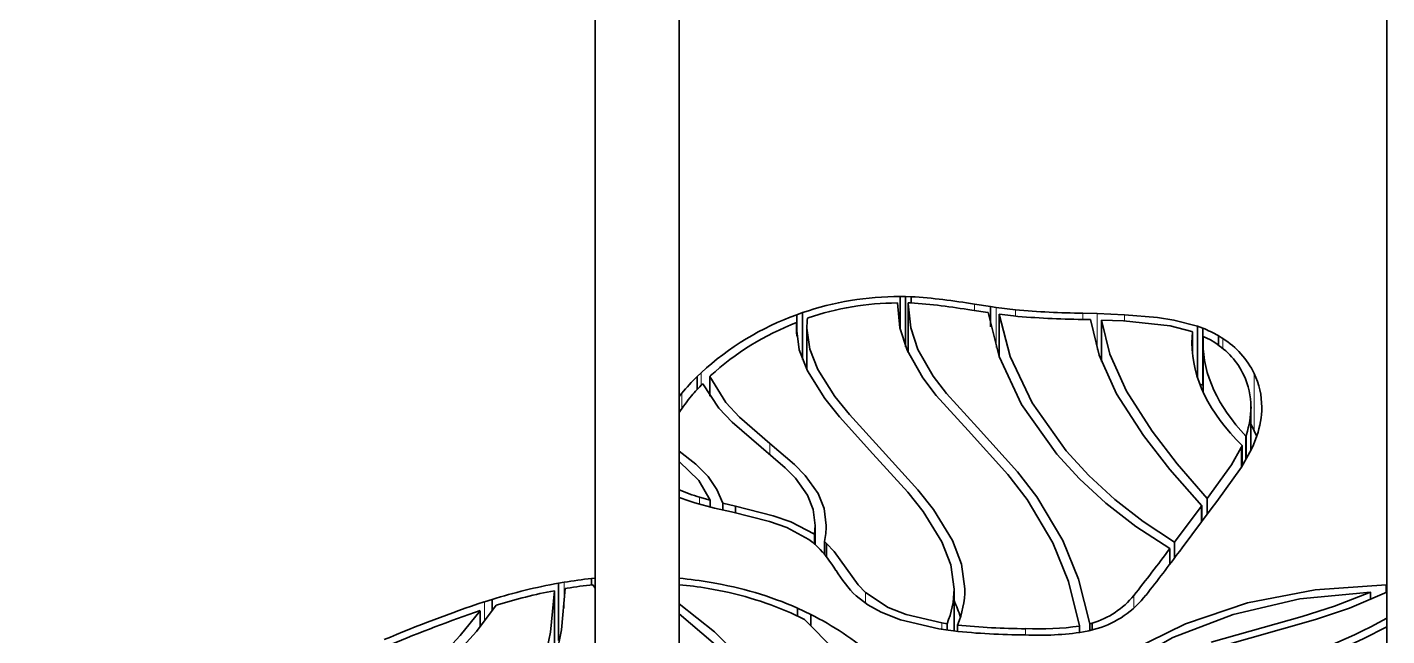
# Model space of a CAD drawing. Extents: x 384 to 891, y 188 to 696.
# Drawn here: x 769.39 to 779.11, y 654.96 to 659.31 of the extents above; entities that cross this region are included whole.
import ezdxf

# ---------------------------------------------------------------- set-up
doc = ezdxf.new("R2010")
doc.units = 0

msp = doc.modelspace()

# ---------------------------------------------------------------- linework, layer by layer
at = {"color": 7, "lineweight": 35}
for p, q in [((773.4549, 644.7196), (773.4549, 687.627)), ((774.0549, 643.6097), (774.0549, 687.5157)), ((779.1121, 684.3608), (779.1121, 641.4606))]:
    msp.add_line(p, q, dxfattribs=at)
at = {"color": 7, "lineweight": 35, "ltscale": 0.000962928}
msp.add_line((775.6727, 657.3871), (775.6342, 657.3876), dxfattribs=at)
at = {"color": 7, "lineweight": 35, "ltscale": 0.005893}
msp.add_line((775.6342, 657.3876), (775.6342, 657.1519), dxfattribs=at)
at = {"color": 7, "lineweight": 35, "ltscale": 0.001023}
msp.add_line((775.7136, 657.3859), (775.6727, 657.3871), dxfattribs=at)
at = {"color": 7, "lineweight": 35, "ltscale": 0.008966}
msp.add_line((775.6727, 657.3871), (775.6727, 657.0284), dxfattribs=at)
at = {"color": 7, "lineweight": 35, "ltscale": 0.001117}
msp.add_line((775.7136, 657.3859), (775.7136, 657.3412), dxfattribs=at)
at = {"color": 7, "lineweight": 35, "ltscale": 0.000212097}
msp.add_line((775.6139, 657.3416), (775.6139, 657.3331), dxfattribs=at)
at = {"color": 7, "lineweight": 35, "ltscale": 0.000433522}
msp.add_line((775.691, 657.342), (775.7084, 657.3416), dxfattribs=at)
at = {"color": 7, "lineweight": 35, "ltscale": 0.000164802}
msp.add_line((775.691, 657.3354), (775.691, 657.342), dxfattribs=at)
at = {"color": 7, "lineweight": 35, "ltscale": 0.008746}
msp.add_line((775.691, 657.3354), (775.691, 656.9856), dxfattribs=at)
at = {"color": 7, "lineweight": 35, "ltscale": 0.002945}
msp.add_line((776.1453, 657.2903), (776.2617, 657.2726), dxfattribs=at)
at = {"color": 7, "lineweight": 35, "ltscale": 0.002914}
msp.add_line((776.2804, 657.3157), (776.1652, 657.3333), dxfattribs=at)
at = {"color": 7, "lineweight": 13, "ltscale": 0.001151}
msp.add_line((776.1652, 657.3333), (776.1652, 657.2872), dxfattribs=at)
at = {"color": 7, "lineweight": 35, "ltscale": 0.000979705}
msp.add_line((776.3192, 657.3103), (776.2804, 657.3157), dxfattribs=at)
at = {"color": 7, "lineweight": 35, "ltscale": 0.003601}
msp.add_line((776.2804, 657.3157), (776.2804, 657.1716), dxfattribs=at)
at = {"color": 7, "lineweight": 35, "ltscale": 0.00348}
msp.add_line((776.4573, 657.293), (776.3192, 657.3103), dxfattribs=at)
at = {"color": 7, "lineweight": 13, "ltscale": 0.007141}
msp.add_line((776.3192, 657.3103), (776.3192, 657.0247), dxfattribs=at)
at = {"color": 7, "lineweight": 13, "ltscale": 0.001128}
msp.add_line((776.4573, 657.293), (776.4573, 657.2479), dxfattribs=at)
at = {"color": 7, "lineweight": 35, "ltscale": 0.001037}
msp.add_line((774.8939, 657.202), (774.8923, 657.1605), dxfattribs=at)
at = {"color": 7, "lineweight": 35, "ltscale": 0.002026}
msp.add_line((774.8939, 657.202), (774.8939, 657.1209), dxfattribs=at)
at = {"color": 7, "lineweight": 35, "ltscale": 0.001064}
msp.add_line((774.9354, 657.2725), (774.8954, 657.2581), dxfattribs=at)
at = {"color": 7, "lineweight": 35, "ltscale": 0.003854}
msp.add_line((774.8954, 657.2581), (774.8954, 657.1039), dxfattribs=at)
at = {"color": 7, "lineweight": 35, "ltscale": 0.008353}
msp.add_line((774.9354, 657.2725), (774.9354, 656.9384), dxfattribs=at)
at = {"color": 7, "lineweight": 35, "ltscale": 9.26901e-05}
msp.add_line((774.9719, 657.2333), (774.9754, 657.2346), dxfattribs=at)
at = {"color": 7, "lineweight": 35, "ltscale": 2.61188e-05}
msp.add_line((776.2617, 657.2726), (776.2628, 657.2725), dxfattribs=at)
at = {"color": 7, "lineweight": 35, "ltscale": 0.002558}
msp.add_line((776.3422, 657.2619), (776.4437, 657.2491), dxfattribs=at)
at = {"color": 7, "lineweight": 35, "ltscale": 0.007637}
msp.add_line((776.3422, 657.2619), (776.3422, 656.9564), dxfattribs=at)
at = {"color": 7, "lineweight": 35, "ltscale": 0.00145}
msp.add_line((776.9374, 657.2239), (776.9954, 657.2224), dxfattribs=at)
at = {"color": 7, "lineweight": 35, "ltscale": 0.002552}
msp.add_line((777.0427, 657.2656), (776.9407, 657.2682), dxfattribs=at)
at = {"color": 7, "lineweight": 13, "ltscale": 0.001112}
for p, q in [((776.9407, 657.2682), (776.9407, 657.2238)), ((777.2385, 657.2579), (777.2385, 657.2134))]:
    msp.add_line(p, q, dxfattribs=at)
at = {"color": 7, "lineweight": 35, "ltscale": 0.004897}
msp.add_line((777.2385, 657.2579), (777.0427, 657.2656), dxfattribs=at)
at = {"color": 7, "lineweight": 13, "ltscale": 0.006424}
msp.add_line((777.0427, 657.2656), (777.0427, 657.0086), dxfattribs=at)
at = {"color": 7, "lineweight": 35, "ltscale": 0.003956}
msp.add_line((777.073, 657.2198), (777.2311, 657.2137), dxfattribs=at)
at = {"color": 7, "lineweight": 35, "ltscale": 0.007425}
msp.add_line((777.073, 657.2198), (777.073, 656.9229), dxfattribs=at)
at = {"color": 7, "lineweight": 35, "ltscale": 0.00739}
msp.add_line((774.9669, 657.1615), (774.9669, 656.8659), dxfattribs=at)
at = {"color": 7, "lineweight": 35, "ltscale": 0.000129843}
msp.add_line((777.7184, 657.1378), (777.7233, 657.136), dxfattribs=at)
at = {"color": 7, "lineweight": 35, "ltscale": 0.001983}
msp.add_line((777.7233, 657.136), (777.7193, 657.0568), dxfattribs=at)
at = {"color": 7, "lineweight": 35, "ltscale": 0.003955}
msp.add_line((777.7233, 657.136), (777.7233, 656.9778), dxfattribs=at)
at = {"color": 7, "lineweight": 35, "ltscale": 0.001004}
msp.add_line((777.7966, 657.1616), (777.7589, 657.1755), dxfattribs=at)
at = {"color": 7, "lineweight": 35, "ltscale": 0.00919}
msp.add_line((777.7589, 657.1755), (777.7589, 656.8079), dxfattribs=at)
at = {"color": 7, "lineweight": 35, "ltscale": 0.010207}
msp.add_line((777.7966, 657.1616), (777.7966, 656.7533), dxfattribs=at)
at = {"color": 7, "lineweight": 35, "ltscale": 0.001107}
msp.add_line((777.7993, 657.0579), (777.8006, 657.1021), dxfattribs=at)
at = {"color": 7, "lineweight": 35, "ltscale": 0.001412}
msp.add_line((777.8006, 657.1021), (777.8515, 657.0776), dxfattribs=at)
at = {"color": 7, "lineweight": 35, "ltscale": 5.50163e-05}
msp.add_line((777.908, 657.1077), (777.9062, 657.1089), dxfattribs=at)
at = {"color": 7, "lineweight": 13, "ltscale": 0.001665}
msp.add_line((777.9062, 657.1089), (777.9062, 657.0424), dxfattribs=at)
at = {"color": 7, "lineweight": 35, "ltscale": 0.000940558}
msp.add_line((777.9401, 657.088), (777.908, 657.1077), dxfattribs=at)
at = {"color": 7, "lineweight": 35, "ltscale": 0.001666}
msp.add_line((777.908, 657.1077), (777.908, 657.0411), dxfattribs=at)
at = {"color": 7, "lineweight": 35, "ltscale": 0.008836}
msp.add_line((777.7993, 657.0579), (777.7993, 656.7044), dxfattribs=at)
at = {"color": 7, "lineweight": 35, "ltscale": 0.000898976}
msp.add_line((777.8515, 657.0776), (777.8821, 657.0587), dxfattribs=at)
at = {"color": 7, "lineweight": 13, "ltscale": 0.001791}
msp.add_line((777.9401, 657.088), (777.9401, 657.0164), dxfattribs=at)
at = {"color": 7, "lineweight": 35, "ltscale": 0.000990769}
msp.add_line((774.2117, 656.8434), (774.183, 656.816), dxfattribs=at)
at = {"color": 7, "lineweight": 35, "ltscale": 0.002316}
msp.add_line((774.183, 656.816), (774.183, 656.7234), dxfattribs=at)
at = {"color": 7, "lineweight": 13, "ltscale": 0.002243}
msp.add_line((774.2117, 656.8434), (774.2117, 656.7537), dxfattribs=at)
at = {"color": 7, "lineweight": 35, "ltscale": 0.000106866}
msp.add_line((774.2744, 656.8171), (774.2775, 656.8201), dxfattribs=at)
at = {"color": 7, "lineweight": 35, "ltscale": 0.003516}
msp.add_line((774.2744, 656.8171), (774.2744, 656.6765), dxfattribs=at)
at = {"color": 7, "lineweight": 13, "ltscale": 0.010207}
msp.add_line((778.1644, 656.8375), (778.1644, 656.4293), dxfattribs=at)
at = {"color": 7, "lineweight": 35, "ltscale": 0.000564884}
msp.add_line((777.7966, 656.7533), (777.7754, 656.7612), dxfattribs=at)
at = {"color": 7, "lineweight": 35, "ltscale": 0.000735879}
msp.add_line((774.0733, 656.6971), (774.0549, 656.6742), dxfattribs=at)
at = {"color": 7, "lineweight": 13, "ltscale": 0.002792}
msp.add_line((774.0733, 656.6971), (774.0733, 656.5854), dxfattribs=at)
at = {"color": 7, "lineweight": 35, "ltscale": 0.007707}
msp.add_line((778.1414, 656.5986), (778.1414, 656.2903), dxfattribs=at)
at = {"color": 7, "lineweight": 35, "ltscale": 0.001229}
msp.add_line((778.1644, 656.4293), (778.1415, 656.4727), dxfattribs=at)
at = {"color": 7, "lineweight": 35, "ltscale": 0.001147}
for p, q in [((778.1824, 656.387), (778.1644, 656.4293)), ((775.969, 655.05), (775.969, 655.0041)), ((776.9165, 655.0341), (776.9165, 654.9882))]:
    msp.add_line(p, q, dxfattribs=at)
at = {"color": 7, "lineweight": 13, "ltscale": 0.001918}
msp.add_line((774.7025, 656.3367), (774.7025, 656.2599), dxfattribs=at)
at = {"color": 7, "lineweight": 35, "ltscale": 0.000403332}
msp.add_line((778.0776, 656.3231), (778.0706, 656.3085), dxfattribs=at)
at = {"color": 7, "lineweight": 35, "ltscale": 0.003694}
msp.add_line((778.0776, 656.3231), (778.0776, 656.1753), dxfattribs=at)
at = {"color": 7, "lineweight": 35, "ltscale": 0.000266994}
msp.add_line((778.1084, 656.4009), (778.1047, 656.3909), dxfattribs=at)
at = {"color": 7, "lineweight": 35, "ltscale": 0.004265}
msp.add_line((778.1047, 656.3909), (778.1047, 656.2203), dxfattribs=at)
at = {"color": 7, "lineweight": 13, "ltscale": 0.004352}
msp.add_line((778.1084, 656.4009), (778.1084, 656.2269), dxfattribs=at)
at = {"color": 7, "lineweight": 35, "ltscale": 0.000842154}
msp.add_line((778.1448, 656.2968), (778.1594, 656.3271), dxfattribs=at)
at = {"color": 7, "lineweight": 35, "ltscale": 0.001753}
msp.add_line((778.1594, 656.3271), (778.184, 656.3928), dxfattribs=at)
at = {"color": 7, "lineweight": 13, "ltscale": 0.00361}
msp.add_line((778.0706, 656.3085), (778.0706, 656.1641), dxfattribs=at)
at = {"color": 7, "lineweight": 35, "ltscale": 0.001978}
msp.add_line((774.2772, 655.9337), (774.2006, 655.9537), dxfattribs=at)
at = {"color": 7, "lineweight": 13, "ltscale": 0.001237}
msp.add_line((774.2006, 655.9537), (774.2006, 655.9042), dxfattribs=at)
at = {"color": 7, "lineweight": 35, "ltscale": 0.001237}
msp.add_line((774.2772, 655.9337), (774.2772, 655.8842), dxfattribs=at)
at = {"color": 7, "lineweight": 35, "ltscale": 0.002779}
msp.add_line((777.8293, 655.9446), (777.8293, 655.8334), dxfattribs=at)
at = {"color": 7, "lineweight": 35, "ltscale": 0.001682}
msp.add_line((777.8568, 655.8697), (777.8972, 655.9235), dxfattribs=at)
at = {"color": 7, "lineweight": 35, "ltscale": 0.003668}
msp.add_line((774.1659, 655.914), (774.3078, 655.8767), dxfattribs=at)
at = {"color": 7, "lineweight": 35, "ltscale": 0.00311}
msp.add_line((774.3078, 655.8767), (774.429, 655.8484), dxfattribs=at)
at = {"color": 7, "lineweight": 35, "ltscale": 0.002348}
msp.add_line((774.4575, 655.8897), (774.366, 655.9111), dxfattribs=at)
at = {"color": 7, "lineweight": 35, "ltscale": 0.001201}
msp.add_line((774.366, 655.9111), (774.366, 655.8631), dxfattribs=at)
at = {"color": 7, "lineweight": 35, "ltscale": 0.001195}
msp.add_line((774.4575, 655.8897), (774.4575, 655.8419), dxfattribs=at)
at = {"color": 7, "lineweight": 35, "ltscale": 0.007972}
msp.add_line((777.7862, 655.8875), (777.595, 655.6323), dxfattribs=at)
at = {"color": 7, "lineweight": 35, "ltscale": 0.008691}
msp.add_line((777.6484, 655.5914), (777.8568, 655.8697), dxfattribs=at)
at = {"color": 7, "lineweight": 35, "ltscale": 0.000142529}
msp.add_line((777.7897, 655.892), (777.7862, 655.8875), dxfattribs=at)
at = {"color": 7, "lineweight": 13, "ltscale": 0.002783}
msp.add_line((777.7862, 655.8875), (777.7862, 655.7762), dxfattribs=at)
at = {"color": 7, "lineweight": 35, "ltscale": 0.002782}
msp.add_line((777.7897, 655.892), (777.7897, 655.7808), dxfattribs=at)
at = {"color": 7, "lineweight": 35, "ltscale": 0.00153}
msp.add_line((775.0266, 655.7515), (775.0229, 655.6904), dxfattribs=at)
at = {"color": 7, "lineweight": 35, "ltscale": 0.003416}
msp.add_line((775.0266, 655.7515), (775.0266, 655.6149), dxfattribs=at)
at = {"color": 7, "lineweight": 35, "ltscale": 0.000906822}
msp.add_line((774.9822, 655.6514), (775.0108, 655.6292), dxfattribs=at)
at = {"color": 7, "lineweight": 35, "ltscale": 0.001808}
msp.add_line((775.0229, 655.6904), (775.0229, 655.6181), dxfattribs=at)
at = {"color": 7, "lineweight": 35, "ltscale": 0.000508795}
msp.add_line((775.1086, 655.6232), (775.0936, 655.6368), dxfattribs=at)
at = {"color": 7, "lineweight": 35, "ltscale": 0.002304}
msp.add_line((775.0936, 655.6368), (775.0936, 655.5447), dxfattribs=at)
at = {"color": 7, "lineweight": 35, "ltscale": 0.002797}
msp.add_line((777.595, 655.6323), (777.595, 655.5204), dxfattribs=at)
at = {"color": 7, "lineweight": 35, "ltscale": 0.001094}
msp.add_line((775.0108, 655.6292), (775.0432, 655.5997), dxfattribs=at)
at = {"color": 7, "lineweight": 35, "ltscale": 0.002435}
msp.add_line((775.1086, 655.6232), (775.1086, 655.5258), dxfattribs=at)
at = {"color": 7, "lineweight": 35, "ltscale": 0.002792}
msp.add_line((777.5613, 655.5872), (777.5613, 655.4755), dxfattribs=at)
at = {"color": 7, "lineweight": 35, "ltscale": 0.000686344}
msp.add_line((777.6319, 655.5695), (777.6484, 655.5914), dxfattribs=at)
at = {"color": 7, "lineweight": 35, "ltscale": 0.000993633}
msp.add_line((773.2315, 655.3462), (773.1923, 655.3395), dxfattribs=at)
at = {"color": 7, "lineweight": 13, "ltscale": 0.004607}
msp.add_line((773.2315, 655.3462), (773.2315, 655.1619), dxfattribs=at)
at = {"color": 7, "lineweight": 35, "ltscale": 0.000675957}
msp.add_line((773.4549, 655.3755), (773.428, 655.373), dxfattribs=at)
at = {"color": 7, "lineweight": 35, "ltscale": 0.001132}
msp.add_line((773.428, 655.373), (773.428, 655.3277), dxfattribs=at)
at = {"color": 7, "lineweight": 35, "ltscale": 0.010205}
for p, q in [((773.1624, 655.2859), (773.1624, 654.8777)), ((773.1923, 655.3395), (773.1923, 654.9313))]:
    msp.add_line(p, q, dxfattribs=at)
at = {"color": 7, "lineweight": 35, "ltscale": 0.000331126}
msp.add_line((773.2402, 655.3013), (773.2532, 655.3035), dxfattribs=at)
at = {"color": 7, "lineweight": 35, "ltscale": 0.000771968}
msp.add_line((773.438, 655.3288), (773.4549, 655.3029), dxfattribs=at)
at = {"color": 7, "lineweight": 13, "ltscale": 0.001907}
msp.add_line((775.3851, 655.272), (775.3851, 655.1957), dxfattribs=at)
at = {"color": 7, "lineweight": 35, "ltscale": 0.007494}
msp.add_line((776.019, 655.2977), (776.019, 654.9979), dxfattribs=at)
at = {"color": 7, "lineweight": 13, "ltscale": 0.002248}
msp.add_line((777.3035, 655.2515), (777.3035, 655.1616), dxfattribs=at)
at = {"color": 7, "lineweight": 35, "ltscale": 0.001404}
msp.add_line((778.9963, 655.2761), (778.9963, 655.2199), dxfattribs=at)
at = {"color": 7, "lineweight": 35, "ltscale": 0.001357}
msp.add_line((779.1075, 655.3269), (779.1075, 655.2726), dxfattribs=at)
at = {"color": 7, "lineweight": 35, "ltscale": 0.001481}
msp.add_line((772.7185, 655.2238), (772.662, 655.2061), dxfattribs=at)
at = {"color": 7, "lineweight": 13, "ltscale": 0.003494}
msp.add_line((772.662, 655.2061), (772.662, 655.0663), dxfattribs=at)
at = {"color": 7, "lineweight": 35, "ltscale": 0.002023}
msp.add_line((772.7185, 655.2238), (772.7185, 655.1429), dxfattribs=at)
at = {"color": 7, "lineweight": 35, "ltscale": 0.00024905}
msp.add_line((772.7454, 655.1817), (772.7549, 655.1846), dxfattribs=at)
at = {"color": 7, "lineweight": 35, "ltscale": 0.002598}
msp.add_line((774.9944, 655.117), (774.9005, 655.1615), dxfattribs=at)
at = {"color": 7, "lineweight": 35, "ltscale": 0.001437}
msp.add_line((774.9005, 655.1615), (774.9005, 655.104), dxfattribs=at)
at = {"color": 7, "lineweight": 35, "ltscale": 0.002907}
msp.add_line((772.6312, 655.1432), (772.6312, 655.027), dxfattribs=at)
at = {"color": 7, "lineweight": 35, "ltscale": 0.002563}
msp.add_line((774.8525, 655.1268), (774.9451, 655.0829), dxfattribs=at)
at = {"color": 7, "lineweight": 35, "ltscale": 0.000140265}
msp.add_line((774.9451, 655.0829), (774.95, 655.08), dxfattribs=at)
at = {"color": 7, "lineweight": 35, "ltscale": 0.002022}
msp.add_line((774.9944, 655.117), (774.9944, 655.0361), dxfattribs=at)
at = {"color": 7, "lineweight": 35, "ltscale": 0.000949701}
msp.add_line((775.969, 655.05), (775.9314, 655.0554), dxfattribs=at)
at = {"color": 7, "lineweight": 13, "ltscale": 0.001149}
msp.add_line((775.9314, 655.0554), (775.9314, 655.0095), dxfattribs=at)
at = {"color": 7, "lineweight": 35, "ltscale": 0.000414888}
msp.add_line((777.0067, 655.0546), (776.9906, 655.0504), dxfattribs=at)
at = {"color": 7, "lineweight": 35, "ltscale": 0.001222}
msp.add_line((776.9906, 655.0504), (776.9906, 655.0015), dxfattribs=at)
at = {"color": 7, "lineweight": 35, "ltscale": 0.001228}
msp.add_line((777.0067, 655.0546), (777.0067, 655.0055), dxfattribs=at)
at = {"color": 7, "lineweight": 35, "ltscale": 0.001701}
msp.add_line((775.9108, 655.0126), (775.9781, 655.0029), dxfattribs=at)
at = {"color": 7, "lineweight": 35, "ltscale": 0.000933066}
msp.add_line((775.9781, 655.0029), (776.0152, 654.9984), dxfattribs=at)
at = {"color": 7, "lineweight": 35, "ltscale": 0.001135}
msp.add_line((776.0441, 655.0408), (776.0441, 654.9954), dxfattribs=at)
at = {"color": 7, "lineweight": 13, "ltscale": 0.001115}
msp.add_line((776.5307, 655.0141), (776.5307, 654.9695), dxfattribs=at)
at = {"color": 7, "lineweight": 35, "ltscale": 0.001}
msp.add_line((776.9441, 654.9923), (776.9834, 654.9998), dxfattribs=at)
at = {"color": 7, "lineweight": 35, "ltscale": 0.00152}
msp.add_line((776.9834, 654.9998), (777.0422, 655.0152), dxfattribs=at)
at = {"color": 7, "lineweight": 35}
for points in [[(775.6139, 657.3416), (775.6315, 657.1644), (775.6831, 657.0033), (775.7953, 656.8058), (775.8918, 656.6805), (776.1191, 656.4307)], [(776.1867, 656.4521), (775.9648, 656.6957), (775.8704, 656.8176), (775.7604, 657.0092), (775.7092, 657.1648), (775.691, 657.3354)], [(776.2628, 657.2725), (776.3411, 656.9603), (776.5017, 656.6172), (776.7531, 656.2618), (776.9159, 656.0847), (777.1046, 655.9114), (777.3191, 655.7451), (777.5613, 655.5872)], [(777.595, 655.6323), (777.3698, 655.7809), (777.1691, 655.937), (776.9819, 656.1088), (776.8206, 656.2845), (776.5777, 656.6275), (776.4208, 656.959), (776.3422, 657.2619)], [(776.9954, 657.2224), (777.0564, 656.9681), (777.1813, 656.6934), (777.3727, 656.3945), (777.5613, 656.152), (777.7897, 655.892)], [(777.8293, 655.9446), (777.6134, 656.1933), (777.4345, 656.4256), (777.2523, 656.7123), (777.1324, 656.9759), (777.073, 657.2198)], [(777.2311, 657.2137), (777.5634, 657.1782), (777.7184, 657.1378)], [(777.7589, 657.1755), (777.5911, 657.2197), (777.4743, 657.2381), (777.2385, 657.2579)], [(774.8923, 657.1605), (774.9133, 657.0069), (774.9714, 656.8566), (775.0952, 656.6591), (775.1996, 656.5282), (775.4396, 656.2646)], [(775.5074, 656.2858), (775.2708, 656.5449), (775.1676, 656.6733), (775.0452, 656.8663), (774.9876, 657.0126), (774.9669, 657.1615)], [(774.7025, 656.3367), (774.4845, 656.5247), (774.3878, 656.631), (774.2744, 656.8171)], [(774.2227, 656.7648), (774.3383, 656.5911), (774.4321, 656.4904), (774.6401, 656.3107)], [(776.1191, 656.4307), (776.4038, 656.1161), (776.541, 655.9371), (776.725, 655.627), (776.8364, 655.3526), (776.9165, 655.0341)], [(776.9906, 655.0504), (776.9087, 655.3695), (776.796, 655.6447), (776.6106, 655.956), (776.4727, 656.1359), (776.1867, 656.4521)], [(775.1053, 655.751), (775.0899, 655.873), (775.0469, 655.9813), (774.9556, 656.1094), (774.8787, 656.1876), (774.7025, 656.3367)], [(774.366, 655.9111), (774.3235, 656.0096), (774.2607, 656.1009), (774.1729, 656.1901), (774.0548, 656.2825)], [(774.6401, 656.3107), (774.8127, 656.1644), (774.8864, 656.0893), (774.9723, 655.968), (775.0123, 655.8661), (775.0266, 655.7515)], [(775.4396, 656.2646), (775.6883, 655.9911), (775.7993, 655.8513), (775.9326, 655.6362), (775.996, 655.4696), (776.019, 655.2977)], [(776.0963, 655.299), (776.0729, 655.4753), (776.0084, 655.6458), (775.8729, 655.8652), (775.7601, 656.0076), (775.5074, 656.2858)], [(778.0706, 656.3085), (778.0018, 656.1848), (777.8293, 655.9446)], [(777.8972, 655.9235), (778.0739, 656.1692), (778.1448, 656.2968)], [(774.0549, 656.2082), (774.1952, 656.0733), (774.2772, 655.9337)], [(774.429, 655.8484), (774.7007, 655.7802), (774.8233, 655.7374), (774.9822, 655.6514)], [(775.0229, 655.6904), (774.8537, 655.778), (774.7267, 655.8217), (774.4575, 655.8897)], [(775.3851, 655.272), (775.3327, 655.3282), (775.2473, 655.4467), (775.1617, 655.5654), (775.1086, 655.6232)], [(773.1624, 655.2859), (773.1346, 654.9887), (773.0989, 654.8182), (772.9979, 654.5436), (772.872, 654.3286), (772.692, 654.1107), (772.4367, 653.886), (772.1007, 653.668), (771.6726, 653.4616)], [(771.7174, 653.4256), (772.1496, 653.6345), (772.4901, 653.8563), (772.7501, 654.0854), (772.9406, 654.3164), (773.0727, 654.5435), (773.1773, 654.8306), (773.2134, 655.0061), (773.2402, 655.3013)], [(775.3196, 655.2488), (775.4019, 655.1843), (775.4972, 655.1315), (775.6359, 655.077), (775.9108, 655.0126)], [(775.9314, 655.0554), (775.6766, 655.1149), (775.5485, 655.1649), (775.3851, 655.272)], [(779.1075, 655.3269), (778.6008, 655.2933), (778.1176, 655.1987), (777.6727, 655.0503), (777.281, 654.8558), (776.9573, 654.6227), (776.824, 654.4922), (776.7139, 654.3549), (776.6306, 654.2151), (776.5729, 654.0704)], [(776.7166, 654.2151), (776.8011, 654.3522), (776.9089, 654.4834), (777.0488, 654.6166), (777.2115, 654.7408), (777.5822, 654.9512), (778.0137, 655.1158), (778.4904, 655.2267), (778.9963, 655.2761)], [(778.9963, 655.2761), (778.7385, 655.1747), (778.5082, 655.1014), (777.8564, 654.919)], [(777.889, 654.8788), (778.6018, 655.0798), (778.8449, 655.1603), (779.1121, 655.275)], [(769.4097, 652.6932), (770.7699, 653.5414), (771.334, 653.9156), (771.7058, 654.1808), (772.0332, 654.4368), (772.4402, 654.8103), (772.6057, 654.9955), (772.7454, 655.1817)], [(774.7303, 654.3314), (774.7183, 654.4363), (774.6836, 654.5399), (774.5538, 654.7446), (774.3063, 654.9924), (774.0549, 655.1923)], [(772.6312, 655.1432), (772.4904, 654.9655), (772.3257, 654.7878), (771.9254, 654.4284), (771.6062, 654.1815), (771.2456, 653.9254), (770.7009, 653.5643), (769.3947, 652.7489)], [(774.0548, 655.1201), (774.3779, 654.8453), (774.4993, 654.7106), (774.6132, 654.5239), (774.6434, 654.4297), (774.6537, 654.3342)], [(774.95, 655.08), (775.1683, 654.8576), (775.2567, 654.7546), (775.3566, 654.6038), (775.4016, 654.4891), (775.4174, 654.3693)]]:
    msp.add_lwpolyline(points, dxfattribs=at)
for centre, radius, start, end in [((775.6223, 655.2828), 2.1049, 89.6765, 109.04569), ((775.4682, 653.3948), 3.9991, 79.96542, 86.48164), ((775.6173, 655.3622), 1.9793, 90.10001, 108.92504), ((775.4669, 653.4698), 3.8797, 79.93053, 86.43033), ((776.9965, 663.2845), 6.0161, 264.8579, 269.46804), ((775.5857, 655.3456), 2.0329, 109.84732, 132.53195), ((775.6041, 655.3627), 1.9713, 111.11456, 132.31322), ((775.4784, 657.1616), 0.5115, 171.94197, 180.01081), ((776.993, 663.3412), 6.1171, 264.84726, 269.47842), ((777.4984, 656.3991), 0.8187, 60.12187, 68.63928), ((777.5803, 656.5781), 0.5672, 25.88742, 57.87215), ((777.6156, 656.5701), 0.6108, 25.97895, 57.93545), ((775.2338, 655.7358), 1.5069, 134.21023, 140.36279), ((777.616, 656.5999), 0.5253, 359.86385, 25.46033), ((777.6648, 656.599), 0.5536, 359.91369, 25.51785), ((775.2802, 655.7057), 1.4965, 134.95835, 139.47182), ((775.236, 655.7867), 1.4107, 140.80614, 146.85021), ((777.5007, 656.6046), 0.6408, 341.4722, 359.46371), ((777.5571, 656.604), 0.6614, 341.38743, 359.49536), ((774.5001, 657.0725), 1.2057, 248.33169, 253.90799), ((774.4745, 656.9252), 1.0093, 245.45327, 254.25626), ((774.5226, 655.7538), 0.5828, 348.42388, 359.72825), ((774.351, 654.927), 0.9656, 31.42973, 44.18435), ((767.2807, 663.2085), 12.7973, 321.5545, 323.44959), ((766.9977, 663.4536), 13.2379, 321.73172, 323.44692), ((773.7654, 652.1622), 3.2284, 95.99855, 99.51816), ((773.7477, 652.2294), 3.1606, 80.24515, 84.413), ((773.8755, 652.8269), 2.5499, 66.29582, 80.80036), ((776.0097, 655.9388), 0.9763, 211.3367, 224.99514), ((773.8996, 651.4227), 3.9803, 100.23563, 107.261), ((773.901, 651.4463), 3.9101, 100.88885, 107.04415), ((773.7612, 652.2657), 3.0801, 96.02185, 99.49286), ((773.7936, 652.5371), 2.804, 80.39924, 84.66962), ((773.8681, 652.8817), 2.4517, 66.32479, 80.77326), ((775.3698, 655.3005), 0.6494, 337.31437, 359.75108), ((775.4174, 655.3022), 0.679, 337.35311, 359.72233), ((776.8353, 655.637), 0.6068, 286.39543, 320.53253), ((776.8435, 655.677), 0.691, 286.71654, 322.36278), ((775.5303, 646.5289), 9.1394, 108.29171, 113.08765), ((775.187, 654.8272), 0.918, 17.08354, 24.98442), ((775.8557, 645.6838), 9.9942, 108.82283, 112.75003), ((773.9497, 653.0563), 2.3104, 49.82378, 63.1166), ((777.3904, 658.1581), 3.5183, 282.32442, 299.29755), ((776.5463, 660.0137), 5.0437, 263.95509, 269.79881), ((776.5543, 660.0186), 5.0042, 264.14732, 269.72898), ((776.631, 657.0389), 2.0711, 267.16621, 278.696), ((776.6287, 656.9886), 1.9762, 267.15967, 278.37906), ((777.401, 658.2137), 3.6166, 282.26194, 298.23694)]:
    msp.add_arc(centre, radius, start, end, dxfattribs=at)
for centre, major_axis, ratio, start_param, end_param in [((790.088, 657.5642), (12.3679, 0.5422), 0.252752, 3.130513, 3.371808), ((790.5737, 657.4882), (12.7739, 0.4576), 0.243621, 3.132865, 3.351962)]:
    msp.add_ellipse(centre, major_axis=major_axis, ratio=ratio, start_param=start_param, end_param=end_param, dxfattribs=at)

doc.saveas('drawing.dxf')
